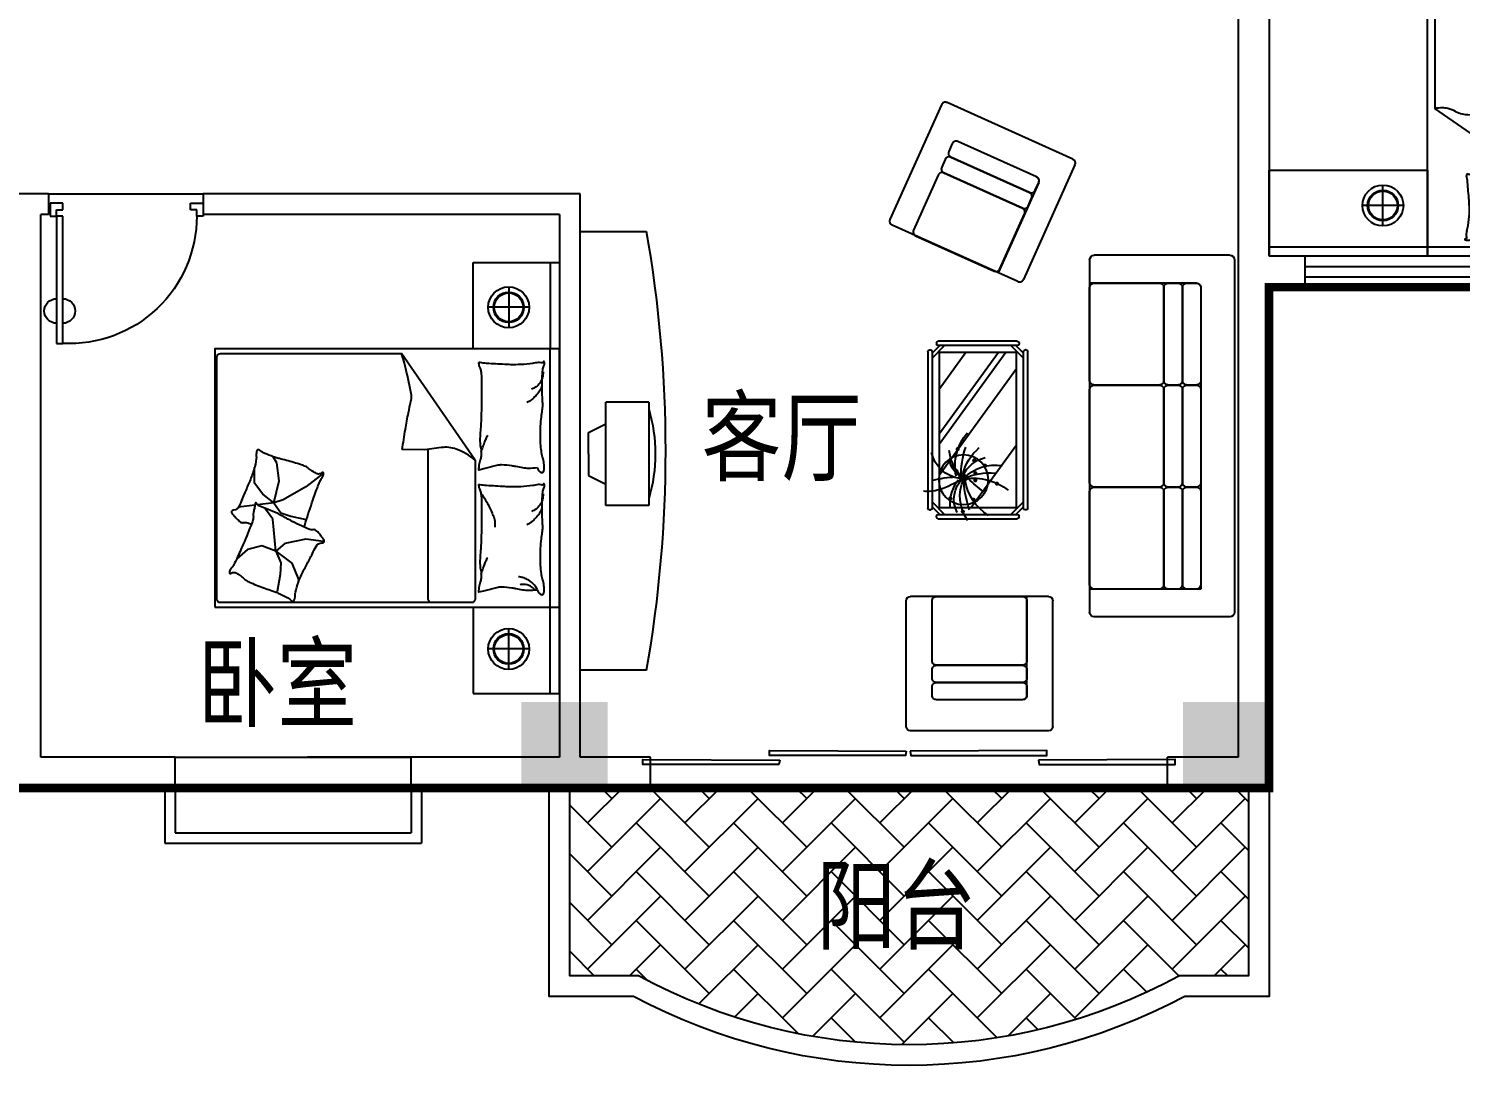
# Model space of a CAD drawing. Header units: millimetres. Extents: x 1454 to 36762, y 522 to 39654.
# Drawn here: x 12938 to 21249, y 12060 to 18080 of the extents above; entities that cross this region are included whole.
import ezdxf
from ezdxf.enums import TextEntityAlignment as Align

# ---------------------------------------------------------------- set-up
doc = ezdxf.new("R2010")
doc.units = ezdxf.units.MM
for name, color, linetype in [('COLUMN', 7, 'Continuous'), ('PUB_TEXT', 7, 'Continuous'), ('PUB_WALL', 255, 'Continuous'), ('WALL', 4, 'Continuous'), ('WINDOW', 5, 'Continuous'), ('WINDOW_TEXT', 7, 'Continuous')]:
    doc.layers.add(name, color=color, linetype=linetype)
doc.styles.add('-黑体', font='simhei.ttf')
doc.styles.add('ATT', font='TXT')
doc.styles.add('DIM_FONT', font='SIMPLEX.shx', dxfattribs={"width": 0.8})
doc.styles.add('SIMPLEX', font='SIMPLEX.SHX')
doc.styles.get("Standard").update_dxf_attribs({"font": 'arial.ttf'})

# ---------------------------------------------------------------- blocks, each defined once
blk = doc.blocks.new('_WBLK')
for p, q in [((-0.5, 0.5), (0.5, 0.5)), ((0.5, 0.1667), (-0.5, 0.1667)), ((0.5, -0.1667), (-0.5, -0.1667)), ((-0.5, -0.5), (0.5, -0.5))]:
    blk.add_line(p, q)
at = {"layer": 'WINDOW_TEXT', "style": 'SIMPLEX', "flags": 9}
blk.add_attdef('A', text='', height=1, dxfattribs=at).set_placement((0, 1.5), align=Align.MIDDLE)
blk = doc.blocks.new('M_C55HKH')
for p, q in [((0, -52.4), (900, -52.4)), ((25.8, -508.5), (25.8, -1967.8)), ((502.6, -488.5), (45.8, -488.5)), ((502.6, -488.5), (871.6, -858.3)), ((45.8, -761.1), (564.4, -761.1)), ((871.6, -1967.8), (871.6, -858.3)), ((299.4, -1273), (294.5, -1270)), ((306.6, -1352.3), (299.4, -1273)), ((393.4, -1337.5), (392.3, -1318.1)), ((304.8, -1407.4), (306.6, -1352.3)), ((357, -1410.4), (393.4, -1337.5)), ((146.2, -1456.3), (99.8, -1409.5)), ((278.4, -1459.1), (304.8, -1407.4)), ((278.4, -1459.1), (357, -1410.4)), ((210.6, -1478.3), (146.2, -1456.3)), ((278.4, -1459.1), (210.6, -1478.3)), ((278.4, -1459.1), (251, -1605.9)), ((316.5, -1498.2), (278.4, -1459.1)), ((412.1, -1526.9), (316.5, -1498.2)), ((495.3, -1522.7), (412.1, -1526.9)), ((251, -1605.9), (218.9, -1643.3)), ((163.5, -1664.3), (88.8, -1648.6)), ((249.3, -1682.4), (175.1, -1666.8)), ((218.9, -1643.3), (211.2, -1652.3)), ((249.3, -1682.4), (286.2, -1639.5)), ((286.2, -1639.5), (333.2, -1627.5)), ((333.2, -1627.5), (405.4, -1617.7)), ((195.7, -1717.6), (153.5, -1766.5)), ((249.3, -1682.4), (195.7, -1717.6)), ((249.3, -1682.4), (266, -1787)), ((292.2, -1700.3), (249.3, -1682.4)), ((391.2, -1768.8), (292.2, -1700.3)), ((153.5, -1766.5), (147.3, -1840.5)), ((468.8, -1838.9), (391.2, -1768.8)), ((266, -1787), (242.8, -1892.3)), ((45.8, -1987.8), (851.6, -1987.8))]:
    blk.add_line(p, q)
blk.add_lwpolyline([(0, -2000), (0, 0), (900, 0), (900, -2000)], close=True)
for points in [[(135.1, -133.6, -0.263368), (107.1, -114.8, -0.494818), (116.3, -96.1, -0.049225), (134, -94.3, -0.036831), (157.6, -96.1, -0.031893), (195.6, -104.2, 0.035782), (229.5, -111.2, 0.032941), (319.2, -117.1, 0.026564), (430.4, -111.2, 0.017905), (467.9, -105.8, -0.033397), (488.1, -103.6, -0.03204), (525.2, -104.3, 0.018442), (589.5, -107.3, 0.010837), (654.3, -106.6, 0.014624), (702.2, -103.6, 0.111249), (724.7, -96.3, -0.153708), (741.6, -92.3, -0.076444), (749.1, -94, -0.215512), (751, -96.1, -0.585858), (748.4, -99.1, 0.363489), (743.5, -101.7, 0.191716), (743.4, -113.2, -0.129675), (745.4, -129.9, -0.01735), (742.4, -146.7, 0.019326), (739.8, -161.8, 0.018818), (733.1, -230.1, 0.021828), (732.2, -289.4, 0.006204), (733.6, -323.2, 0.001963), (739.8, -430.1, 0.028341), (744, -466.2, -0.117014), (743.5, -475.1, -0.36606), (742.1, -476.1, -0.03973), (728.5, -473.3, -0.048309), (714.7, -467.8, 0.062981), (704.1, -463.9, 0.04058), (680.7, -460.5, 0.014345), (613.9, -458.3, 0.005484), (488.5, -459, 0.007153), (392.3, -462, 0.008762), (349.8, -464.7, -0.008153), (304.1, -467.6, -0.06251), (247, -463.2, 0.078669), (201.4, -461.2, 0.047825), (179, -465.9, -0.034494), (148.2, -473.3, -0.023571), (122.9, -476.3, -0.510228), (121.9, -475.1), (129.4, -445.1), (150.1, -362.6, 0.073041), (152.1, -343, 0.023305), (146.3, -281.9, 0.018299), (142.3, -259, -0.01097), (134.9, -221, -0.042281), (132, -186.7, -0.027201), (134.9, -133.3)], [(608.9, -107.4, 0.027842), (585.2, -118, 0.048685), (572.6, -126.1, 0.023666), (544.7, -150.5, 0.031223), (525.7, -171.1, 0.046801), (520.6, -178.8, 0.023191), (512.5, -195.5)], [(690.9, -101.7, 0.088153), (656.4, -105.2, 0.088153), (625.2, -120.5, 0.077547), (603.6, -142.1, 0.077547), (589.5, -169.3)], [(133.4, -149.6, -0.05369), (147.6, -162.6, -0.070312), (155.7, -174.9, -0.015448), (159.5, -183.4, -0.013244), (163.2, -193.7, -0.082127), (166.2, -211.7, -0.064164), (163.2, -234.9)], [(134.9, -133.6, -0.077379), (169.7, -158.9, -0.077379), (195.2, -193.7, -0.047525), (205.1, -218.3, -0.047525), (210.2, -244.3)], [(694.7, -462, 0.016108), (655.8, -435.8, 0.024599), (629, -420.7, 0.009477), (579.9, -397.4, 0.015937), (550.1, -385.1, 0.072521), (533.7, -381.5, 0.033339), (497.5, -381.3)], [(225.5, -460.5, 0.009729), (252.8, -451.5, 0.009729), (279.7, -441.4, 0.007971), (301.4, -432.3, 0.007971), (322.9, -422.6)], [(502.6, -488.5, -0.085272), (565.9, -598.6, -0.124044), (575.2, -686.2), (561.5, -781.6), (563.3, -854.1)], [(563.3, -854.1, -0.027362), (601.8, -837.7, -0.040834), (628.9, -830.3, -0.038441), (716.6, -820.8, -0.076528), (760.7, -826.1, -0.103649), (788.2, -840.5, 0.093398), (818.4, -857, 0.072727), (840.5, -860.8, 0.052315), (871.6, -858.3)], [(400.3, -1581.4, 0.025626), (401.8, -1590.8, 0.0108), (426.4, -1696.7, 0.00456), (445.4, -1768.5, 0.01125), (454.1, -1797.4, 0.069394), (461.7, -1813.2, -0.079756), (468.1, -1827, -0.106399), (468.8, -1838.9, -0.328642), (465.8, -1841.8, -0.299547), (460.8, -1839.5, 0.189917), (454.1, -1834.5, 0.033518), (446, -1832.9, 0.075627), (442.4, -1833, 0.053489), (435.9, -1834.8, 0.017838), (417.6, -1843, 0.038394), (397.1, -1855.1, -0.059529), (383.5, -1862.4, -0.035943), (361.9, -1869, -0.011245), (291.4, -1883.8, -0.006203), (259.2, -1889.3, 0.010783), (240.6, -1892.7, 0.019485), (229.8, -1895.4, 0.005062), (188.4, -1907.7, 0.101392), (167.2, -1919.3, -0.223768), (156.1, -1922.3, -0.25558), (152.7, -1919.5, -0.081563), (149.7, -1906.7, -0.071805), (150.7, -1893, 0.069985), (151.8, -1879, 0.03546), (145.4, -1830.7, 0.029432), (130.3, -1774, 0.001554), (121.1, -1746.5, -0.00152), (111.6, -1718.4, -0.004735), (102.3, -1689.3, 0.00382), (90.8, -1653.2, 0.296001), (66.5, -1633.6, -0.649774), (60.7, -1615.9, -0.02319), (64.7, -1612.6, 0.0288), (67.9, -1609.9, 0.005727), (73, -1605.1, -0.004358), (79.6, -1598.7, -0.027528), (94.1, -1586.2, -0.046214), (103.8, -1580.2, -0.194121), (117.3, -1579, 0.133719), (136.6, -1579.7, 0.005779), (154.6, -1575.2, 0.008882)]]:
    blk.add_lwpolyline(points, format="xyb")
blk.add_lwpolyline([(345.4, -1251, 0.101392), (365.7, -1237.8, -0.223768), (376.5, -1234, -0.25558), (380.2, -1236.5, -0.081563), (384.2, -1249.1, -0.071805), (384.2, -1262.7, 0.069985), (384.1, -1276.8, 0.03546), (394.2, -1324.5, 0.029432), (413.7, -1379.8, 0.001554), (425, -1406.6, -0.00152), (436.5, -1433.9, -0.004735), (448, -1462.2, 0.00382), (462.3, -1497.3, 0.296001), (488, -1515, -0.649774), (495.1, -1532.2, -0.02319), (491.4, -1535.7, 0.0288), (488.4, -1538.7, 0.005727), (483.8, -1543.9, -0.004358), (477.7, -1550.8, -0.027528), (464.1, -1564.3, -0.046214), (454.9, -1571.1, -0.194121), (441.5, -1573.2, 0.133719), (422.3, -1574.1, 0.011505), (387.3, -1586.1, 0.008882), (342.6, -1603.5, 0.012426), (285.7, -1628.6, -0.033612), (264.2, -1636.9), (217.8, -1651.5), (182, -1662.8, 0.224341), (170.4, -1673.5, -0.722772), (163.3, -1673.1, -0.103513), (163.2, -1670, 0.053465), (163.5, -1664.3, 0.030109), (161.3, -1645.6, -0.031436), (159.2, -1627.7, -0.05324), (159.9, -1615.6, 0.05518), (160.5, -1603.9, 0.056271), (157, -1583.3, 0.0108), (124.3, -1479.6, 0.00456), (99.8, -1409.5, 0.01125), (89, -1381.3, 0.069394), (80.2, -1366.2, -0.079756), (72.8, -1352.9, -0.106399), (71.2, -1341.1, -0.328642), (73.9, -1337.9, -0.299547), (79.1, -1339.9, 0.189917), (86.1, -1344.3, 0.033518), (94.3, -1345.3, 0.075627), (98, -1345, 0.053489), (104.3, -1342.6, 0.017838), (121.9, -1333, 0.038394), (141.4, -1319.4, -0.059529), (154.4, -1311.1, -0.035943), (175.4, -1302.8, -0.011245), (244.6, -1282.8, -0.006203), (276.3, -1274.7, 0.010783), (294.5, -1270, 0.019485), (305.2, -1266.5, 0.005062)], format="xyb", close=True)
for centre, start, end in [((45.8, -508.5), 90, 180), ((45.8, -741.1), 180, 270), ((45.8, -1967.8), 180, 270), ((851.6, -1967.8), 270, 0)]:
    blk.add_arc(centre, 20, start, end)
at = {"style": 'DIM_FONT', "width": 0.8, "flags": 9}
for tag in ['YSIZE', 'XSIZE']:
    blk.add_attdef(tag, (0, 0), '', height=0.5, dxfattribs=at)
blk = doc.blocks.new('_A1TWF')
for points in [[(-0.0018, 0.0413), (-0.0032, 0.0331), (-0.2666, 0.0331), (-0.2665, 0.0425)], [(0.0055, 0.0413), (0.0069, 0.0331), (0.2702, 0.0331), (0.2702, 0.0425)], [(-0.2503, 0.0241), (-0.2517, 0.0158), (-0.5151, 0.0158), (-0.515, 0.0252)], [(0.2503, 0.0241), (0.2517, 0.0158), (0.5151, 0.0158), (0.515, 0.0252)]]:
    blk.add_lwpolyline(points, close=True)
blk = doc.blocks.new('M_C54TQD')
for p, q in [((0, -52.4), (1500, -52.4)), ((853.5, -488.5), (45.8, -488.5)), ((853.5, -488.5), (1471.6, -915.9)), ((25.8, -508.5), (25.8, -1967.8)), ((45.8, -761.1), (915.3, -761.1)), ((1471.6, -1967.8), (1471.6, -915.9)), ((381, -1368.3), (394.8, -1471.4)), ((777.6, -1368.4), (698.4, -1472.4)), ((394.8, -1471.4), (369, -1593.5)), ((528.4, -1559.3), (508.6, -1470.4)), ((698.4, -1472.4), (623.3, -1602.7)), ((160.8, -1514.4), (136.8, -1517.8)), ((255.4, -1552.2), (160.8, -1514.4)), ((324.3, -1645), (255.4, -1552.2)), ((548.2, -1616.6), (528.4, -1559.3)), ((90.3, -1638.1), (87, -1644.6)), ((188.4, -1621), (90.3, -1638.1)), ((257.2, -1617.5), (188.4, -1621)), ((324.3, -1645), (257.2, -1617.5)), ((369, -1593.5), (324.3, -1645)), ((324.3, -1645), (510, -1663.9)), ((324.3, -1645), (355.2, -1727.5)), ((605.5, -1658), (548.2, -1616.6)), ((605.5, -1658), (593.7, -1752.2)), ((623.3, -1602.7), (605.5, -1658)), ((605.5, -1658), (734, -1626.4)), ((605.5, -1658), (654.9, -1721.3)), ((734, -1626.4), (836.8, -1640.3)), ((836.8, -1640.3), (872.8, -1660.3)), ((355.2, -1727.5), (334.6, -1810)), ((510, -1663.9), (559.9, -1700)), ((559.9, -1700), (572, -1708.6)), ((654.9, -1721.3), (720.1, -1768.7)), ((334.6, -1810), (281, -1872.6)), ((591.9, -1766.9), (580, -1861.5)), ((720.1, -1768.7), (813, -1768.7)), ((45.8, -1987.8), (1451.6, -1987.8))]:
    blk.add_line(p, q)
blk.add_lwpolyline([(0, -2000), (0, 0), (1500, 0), (1500, -2000)], close=True)
for points in [[(101, -126.8, -0.263368), (73, -108, -0.494818), (82.2, -89.3, -0.049225), (99.9, -87.5, -0.036831), (123.5, -89.3, -0.031893), (161.5, -97.4, 0.035782), (195.4, -104.4, 0.032941), (285.1, -110.3, 0.026564), (396.3, -104.4, 0.017905), (433.8, -99, -0.033397), (454, -96.8, -0.03204), (491.1, -97.5, 0.018442), (555.4, -100.5, 0.010837), (620.2, -99.8, 0.014624), (668.1, -96.8, 0.111249), (690.6, -89.5, -0.153708), (707.5, -85.5, -0.076444), (715, -87.2, -0.215512), (716.9, -89.3, -0.585858), (714.3, -92.3, 0.363489), (709.4, -94.9, 0.191716), (709.4, -106.4, -0.129675), (711.3, -123, -0.01735), (708.3, -139.8, 0.019326), (705.7, -154.9, 0.018818), (699, -223.3, 0.021828), (698.1, -282.6, 0.006204), (699.5, -316.4, 0.001963), (705.7, -423.3, 0.028341), (709.9, -459.4, -0.117014), (709.4, -468.3, -0.36606), (708, -469.3, -0.03973), (694.4, -466.5, -0.048309), (680.6, -461, 0.062981), (670, -457.1, 0.04058), (646.6, -453.7, 0.014345), (579.8, -451.4, 0.005484), (454.4, -452.2, 0.007153), (358.2, -455.2, 0.008762), (315.7, -457.9, -0.008153), (270, -460.8, -0.06251), (212.9, -456.4, 0.078669), (167.3, -454.4, 0.047825), (144.9, -459.1, -0.034494), (114.1, -466.5, -0.023571), (88.8, -469.5, -0.510228), (87.8, -468.3), (95.3, -438.3), (116, -355.7, 0.073041), (118, -336.2, 0.023305), (112.2, -275, 0.018299), (108.2, -252.2, -0.01097), (100.8, -214.2, -0.042281), (97.9, -179.9, -0.027201), (100.8, -126.5)], [(99.3, -142.8, -0.05369), (113.5, -155.8, -0.070312), (121.6, -168.1, -0.015448), (125.4, -176.6, -0.013244), (129.1, -186.8, -0.082127), (132.1, -204.9, -0.064164), (129.1, -228.1)], [(100.8, -126.8, -0.077379), (135.6, -152.1, -0.077379), (161.1, -186.8, -0.047525), (171, -211.5, -0.047525), (176.1, -237.5)], [(574.8, -100.6, 0.027842), (551.1, -111.2, 0.048685), (538.5, -119.3, 0.023666), (510.6, -143.6, 0.031223), (491.6, -164.3, 0.046801), (486.5, -172, 0.023191), (478.4, -188.7)], [(656.8, -94.9, 0.088153), (622.3, -98.4, 0.088153), (591.1, -113.7, 0.077547), (569.5, -135.3, 0.077547), (555.4, -162.4)], [(810.2, -126.8, -0.263368), (782.3, -108, -0.494818), (791.4, -89.3, -0.049225), (809.1, -87.5, -0.036831), (832.8, -89.3, -0.031893), (870.7, -97.4, 0.035782), (904.6, -104.4, 0.032941), (994.3, -110.3, 0.026564), (1105.5, -104.4, 0.017905), (1143, -99, -0.033397), (1163.3, -96.8, -0.03204), (1200.3, -97.5, 0.018442), (1264.7, -100.5, 0.010837), (1329.4, -99.8, 0.014624), (1377.3, -96.8, 0.111249), (1399.9, -89.5, -0.153708), (1416.8, -85.5, -0.076444), (1424.2, -87.2, -0.215512), (1426.2, -89.3, -0.585858), (1423.5, -92.3, 0.363489), (1418.6, -94.9, 0.191716), (1418.6, -106.4, -0.129675), (1420.5, -123, -0.01735), (1417.5, -139.8, 0.019326), (1414.9, -154.9, 0.018818), (1408.3, -223.3, 0.021828), (1407.4, -282.6, 0.006204), (1408.8, -316.4, 0.001963), (1414.9, -423.3, 0.028341), (1419.2, -459.4, -0.117014), (1418.6, -468.3, -0.36606), (1417.2, -469.3, -0.03973), (1403.6, -466.5, -0.048309), (1389.9, -461, 0.062981), (1379.2, -457.1, 0.04058), (1355.8, -453.7, 0.014345), (1289.1, -451.4, 0.005484), (1163.6, -452.2, 0.007153), (1067.5, -455.2, 0.008762), (1024.9, -457.9, -0.008153), (979.2, -460.8, -0.06251), (922.1, -456.4, 0.078669), (876.5, -454.4, 0.047825), (854.1, -459.1, -0.034494), (823.4, -466.5, -0.023571), (798, -469.5, -0.510228), (797.1, -468.3), (804.6, -438.3), (825.2, -355.7, 0.073041), (827.2, -336.2, 0.023305), (821.5, -275, 0.018299), (817.4, -252.2, -0.01097), (810.1, -214.2, -0.042281), (807.2, -179.9, -0.027201), (810.1, -126.5)], [(1284.1, -100.6, 0.027842), (1260.3, -111.2, 0.048685), (1247.8, -119.3, 0.023666), (1219.8, -143.6, 0.031223), (1200.8, -164.3, 0.046801), (1195.7, -172, 0.023191), (1187.7, -188.7)], [(1366.1, -94.9, 0.088153), (1331.5, -98.4, 0.088153), (1300.3, -113.7, 0.077547), (1278.7, -135.3, 0.077547), (1264.7, -162.4)], [(660.6, -455.2, 0.016108), (621.7, -429, 0.024599), (594.9, -413.9, 0.009477), (545.8, -390.6, 0.015937), (516, -378.3, 0.072521), (499.6, -374.7, 0.033339), (463.4, -374.5)], [(191.4, -453.7, 0.009729), (218.7, -444.6, 0.009729), (245.6, -434.6, 0.007971), (267.3, -425.5, 0.007971), (288.8, -415.8)], [(853.5, -488.5, -0.085272), (916.8, -598.6, -0.124044), (926, -686.2), (912.4, -781.6), (914.1, -911.7)], [(900.6, -453.7, 0.009729), (927.9, -444.6, 0.009729), (954.8, -434.6, 0.007971), (976.6, -425.5, 0.007971), (998, -415.8)], [(914.1, -911.7, 0.007867), (1031.7, -893.9, 0.009508), (1128.5, -875.9, 0.006616), (1193.5, -861.5, -0.023828), (1211.7, -858.2, -0.080713), (1230.3, -858.7, -0.009591), (1382.9, -890.6, -0.013133), (1416.4, -899.2, -0.007859), (1471.6, -915.9)], [(464, -1480.4, 0.025626), (475.6, -1477.6, 0.0108), (604.9, -1436, 0.00456), (692.4, -1404.8, 0.01125), (727.5, -1391, 0.069394), (746.3, -1379.9, -0.079756), (762.9, -1370.5, -0.106399), (777.6, -1368.4, -0.328642), (781.6, -1371.8, -0.299547), (779.2, -1378.3, 0.189917), (773.7, -1387.1, 0.033518), (772.5, -1397.4, 0.075627), (773, -1402, 0.053489), (776, -1409.8, 0.017838), (788.1, -1431.8, 0.038394), (805.3, -1456.1, -0.059529), (815.7, -1472.2, -0.035943), (826.3, -1498.4, -0.011245), (851.9, -1584.7, -0.006203), (862.2, -1624.3, 0.010783), (868.3, -1647, 0.019485), (872.8, -1660.3, 0.005062), (892.4, -1710.5, 0.101392), (909.1, -1735.8, -0.223768), (914, -1749.2, -0.25558), (910.9, -1753.8, -0.081563), (895.2, -1758.9, -0.071805), (878.1, -1759, 0.069985), (860.5, -1759.1, 0.03546), (801, -1772.1, 0.029432), (732, -1796.8, 0.001554), (698.6, -1811.2, -0.00152), (664.5, -1825.8, -0.004735), (629.3, -1840.5, 0.00382), (585.5, -1858.6, 0.296001), (563.6, -1890.9, -0.649774), (542.2, -1899.9, -0.02319), (537.7, -1895.3, 0.0288), (534, -1891.6, 0.005727), (527.4, -1885.8, -0.004358), (518.8, -1878.2, -0.027528), (501.8, -1861.4, -0.046214), (493.2, -1849.9, -0.194121), (490.4, -1833.2, 0.133719), (489.3, -1809.2, 0.005779), (481.8, -1787.2, 0.008882)]]:
    blk.add_lwpolyline(points, format="xyb")
blk.add_lwpolyline([(58.1, -1583.2, 0.101392), (39.5, -1559.2, -0.223768), (33.6, -1546.2, -0.25558), (36.4, -1541.4, -0.081563), (51.6, -1535.1, -0.071805), (68.7, -1533.7, 0.069985), (86.2, -1532.2, 0.03546), (144.5, -1514.8, 0.029432), (211.5, -1484.8, 0.001554), (243.6, -1467.9, -0.00152), (276.5, -1450.7, -0.004735), (310.5, -1433.4, 0.00382), (352.7, -1412, 0.296001), (372.1, -1378.1, -0.649774), (392.8, -1367.5, -0.02319), (397.6, -1371.7, 0.0288), (401.6, -1375.1, 0.005727), (408.6, -1380.4, -0.004358), (417.8, -1387.3, -0.027528), (436, -1402.8, -0.046214), (445.5, -1413.5, -0.194121), (449.5, -1430, 0.133719), (452.5, -1453.8, 0.011505), (471.2, -1496.2, 0.008882), (497.5, -1550, 0.012426), (534.6, -1618.4, -0.033612), (547.3, -1644.2), (570.3, -1700.5), (588.1, -1744, 0.224341), (602.6, -1757.3, -0.722772), (602.8, -1766.1, -0.103513), (599, -1766.6, 0.053465), (591.8, -1766.9, 0.030109), (568.7, -1771.5, -0.031436), (546.6, -1775.9, -0.05324), (531.5, -1776.4, 0.05518), (516.9, -1776.8, 0.056271), (491.6, -1783.4, 0.0108), (365.9, -1834.8, 0.00456), (281, -1872.6, 0.01125), (247.1, -1889, 0.069394), (229.2, -1901.6, -0.079756), (213.3, -1912.2, -0.106399), (198.9, -1915.4, -0.328642), (194.6, -1912.4, -0.299547), (196.5, -1905.7, 0.189917), (201.3, -1896.5, 0.033518), (201.7, -1886.2, 0.075627), (200.8, -1881.6, 0.053489), (197.3, -1874, 0.017838), (183.5, -1853, 0.038394), (164.5, -1830.2, -0.059529), (152.9, -1814.9, -0.035943), (140.3, -1789.6, -0.011245), (108.1, -1705.4, -0.006203), (94.9, -1666.8, 0.010783), (87, -1644.6, 0.019485), (81.6, -1631.7, 0.005062)], format="xyb", close=True)
for centre, start, end in [((45.8, -508.5), 90, 180), ((45.8, -741.1), 180, 270), ((45.8, -1967.8), 180, 270), ((1451.6, -1967.8), 270, 0)]:
    blk.add_arc(centre, 20, start, end)
at = {"style": 'DIM_FONT', "width": 0.8, "flags": 9}
for tag in ['YSIZE', 'XSIZE']:
    blk.add_attdef(tag, (0, 0), '', height=0.5, dxfattribs=at)
blk = doc.blocks.new('_FZH')
blk.add_solid([(-0.5, -0.5), (0.5, -0.5), (-0.5, 0.5), (0.5, 0.5)])
blk = doc.blocks.new('M_A22TIB')
for p, q in [((-0.4493, 0.0763), (-0.4493, 0.8984)), ((-0.4493, 0.8984), (-0.4082, 0.8984)), ((-0.4082, 0.8984), (-0.4082, 0.0763)), ((-0.4904, 0.0763), (-0.4493, 0.0763)), ((-0.4904, -0.0059), (-0.4904, 0.0763)), ((-0.4493, 0.0763), (-0.4493, 0.0352)), ((-0.4082, 0.0763), (-0.4493, 0.0763)), ((-0.4493, 0.0352), (-0.4082, 0.0352)), ((-0.4082, 0.0352), (-0.4082, -0.0059)), ((0.455, 0.0352), (0.4139, 0.0352)), ((0.4139, 0.0352), (0.4139, -0.0059)), ((0.4961, 0.0763), (0.455, 0.0763)), ((0.455, 0.0763), (0.455, 0.0352)), ((0.4961, -0.0059), (0.4961, 0.0763)), ((-0.4082, -0.0059), (-0.4904, -0.0059)), ((-0.4904, -0.0059), (-0.4904, -0.0059)), ((0.4139, -0.0059), (0.4961, -0.0059)), ((0.4961, -0.0059), (0.4961, -0.0059))]:
    blk.add_line(p, q)
for centre, radius, start, end in [((-0.3671, 0.0773), 0.8221, 359.92833, 92.86603), ((-0.4493, 0.6888), 0.0791, 90, 270), ((-0.4082, 0.6888), 0.0791, 270, 90)]:
    blk.add_arc(centre, radius, start, end)
blk = doc.blocks.new('11PTVN02')
at = {"color": 0, "linetype": 'ByBlock'}
for p, q in [((14, 24), (4, 24)), ((4, 24), (4, 0)), ((14, 0), (14, 24)), ((0, 17), (4, 19)), ((0, 12), (0, 17)), ((0, 12), (0, 7)), ((0, 7), (4, 5)), ((14, 0), (4, 0))]:
    blk.add_line(p, q, dxfattribs=at)
blk.add_arc((-21.5, 12), 37, 343.6295, 16.3705, dxfattribs=at)
at = {"color": 0, "linetype": 'ByBlock', "style": 'ATT'}
for tag, p, flags in [('ITEM', (1, -12), 3), ('ROOM_NUMBER', (1, -20), 1), ('WIDTH', (1, -29), 3), ('DEPTH', (1, -38), 3)]:
    blk.add_attdef(tag, p, '', height=6, dxfattribs=dict(at, flags=flags))
blk = doc.blocks.new('-TV')
at = {"xscale": 25, "yscale": 25, "zscale": 25}
blk.add_blockref('11PTVN02', (-0.7, -0.7), dxfattribs=at)
blk = doc.blocks.new('M_C34MSO')
for p, q in [((-1057.9, -186.1), (-1057.9, 600.1)), ((-1031, 627), (1015.1, 627)), ((-896.4, 7.8), (-896.4, 627)), ((880.5, -19.2), (880.5, 627)), ((1042.1, -186.1), (1042.1, 600.1)), ((-869.5, -19.2), (880.5, -19.2)), ((-1031, -213), (1015.1, -213))]:
    blk.add_line(p, q)
for points in [[(-869.5, 196.2), (-331, 196.2, 0.414214), (-304.1, 223.1), (-304.1, 600.1, 0.414214), (-331, 627), (-869.5, 627, 0.414214), (-896.4, 600.1), (-896.4, 223.1, 0.414214)], [(-277.2, 196.2), (261.3, 196.2, 0.414214), (288.2, 223.1), (288.2, 600.1, 0.414214), (261.3, 627), (-277.2, 627, 0.414214), (-304.1, 600.1), (-304.1, 223.1, 0.414214)], [(315.1, 196.2), (853.6, 196.2, 0.414214), (880.5, 223.1), (880.5, 600.1, 0.414214), (853.6, 627), (315.1, 627, 0.414214), (288.2, 600.1), (288.2, 223.1, 0.414214)], [(-869.5, 88.5), (-331, 88.5, 0.414214), (-304.1, 115.4), (-304.1, 169.3, 0.414214), (-331, 196.2), (-869.5, 196.2, 0.414214), (-896.4, 169.3), (-896.4, 115.4, 0.414214)], [(-277.2, 88.5), (261.3, 88.5, 0.414214), (288.2, 115.4), (288.2, 169.3, 0.414214), (261.3, 196.2), (-277.2, 196.2, 0.414214), (-304.1, 169.3), (-304.1, 115.4, 0.414214)], [(315.1, 88.5), (853.6, 88.5, 0.414214), (880.5, 115.4), (880.5, 169.3, 0.414214), (853.6, 196.2), (315.1, 196.2, 0.414214), (288.2, 169.3), (288.2, 115.4, 0.414214)], [(-869.5, -19.2), (-331, -19.2, 0.414214), (-304.1, 7.8), (-304.1, 61.6, 0.414214), (-331, 88.5), (-869.5, 88.5, 0.414214), (-896.4, 61.6), (-896.4, 7.8, 0.414214)], [(-277.2, -19.2), (261.3, -19.2, 0.414214), (288.2, 7.8), (288.2, 61.6, 0.414214), (261.3, 88.5), (-277.2, 88.5, 0.414214), (-304.1, 61.6), (-304.1, 7.8, 0.414214)], [(315.1, -19.2), (853.6, -19.2, 0.414214), (880.5, 7.8), (880.5, 61.6, 0.414214), (853.6, 88.5), (315.1, 88.5, 0.414214), (288.2, 61.6), (288.2, 7.8, 0.414214)]]:
    blk.add_lwpolyline(points, format="xyb", close=True)
for centre, start, end in [((-1031, 600.1), 90, 180), ((1015.1, 600.1), 0, 90), ((-869.5, 7.8), 180, 270), ((853.6, 7.8), 270, 0), ((-1031, -186.1), 180, 270), ((1015.1, -186.1), 270, 0)]:
    blk.add_arc(centre, 26.9, start, end)
at = {"width": 0.8, "flags": 9}
for tag in ['XSIZE', 'YSIZE']:
    blk.add_attdef(tag, (0, 0), '', height=0.5, dxfattribs=at)
blk = doc.blocks.new('M_C33SQR')
for p, q in [((-432.9, 755), (-432.9, 25)), ((392.1, 780), (-407.9, 780)), ((417.1, 755), (417.1, 25)), ((242.1, 600), (-257.9, 600)), ((267.1, 575), (267.1, 0)), ((392.1, 0), (-407.9, 0))]:
    blk.add_line(p, q)
for points in [[(242.1, 600), (-257.9, 600, 0.414214), (-282.9, 575), (-282.9, 525, 0.414214), (-257.9, 500), (242.1, 500, 0.414214), (267.1, 525), (267.1, 575, 0.414214)], [(242.1, 500), (-257.9, 500, 0.414214), (-282.9, 475), (-282.9, 425, 0.414214), (-257.9, 400), (242.1, 400, 0.414214), (267.1, 425), (267.1, 475, 0.414214)], [(242.1, 400), (-257.9, 400, 0.414214), (-282.9, 375), (-282.9, 25, 0.414214), (-257.9, 0), (242.1, 0, 0.414214), (267.1, 25), (267.1, 375, 0.414214)]]:
    blk.add_lwpolyline(points, format="xyb", close=True)
for centre, start, end in [((-407.9, 755), 90, 180), ((392.1, 755), 0, 90), ((242.1, 575), 0, 90), ((-407.9, 25), 180, 270), ((392.1, 25), 270, 0)]:
    blk.add_arc(centre, 25, start, end)
at = {"width": 0.8, "flags": 9}
for tag in ['XSIZE', 'YSIZE']:
    blk.add_attdef(tag, (0, 0), '', height=0.5, dxfattribs=at)
blk = doc.blocks.new('M_C57NTX')
for p, q in [((-427.3, 268.4), (-471.3, 224.4)), ((-399, 268.4), (-471.3, 196.1)), ((-445.8, 283.4), (-445.8, 278.4)), ((-435.8, 293.4), (473.1, 293.4)), ((-435.8, 268.4), (473.1, 268.4)), ((436.4, 268.4), (508.7, 196.1)), ((464.7, 268.4), (508.7, 224.4)), ((483.1, 283.4), (483.1, 278.4)), ((-496.3, -226.1), (-496.3, 232.8)), ((-486.3, 242.8), (-481.3, 242.8)), ((-471.3, -226.1), (-471.3, 232.8)), ((-431.3, 72.4), (-216.6, 228.4)), ((-431.3, -116.3), (43.1, 228.4)), ((-431.3, -159.2), (102.3, 228.4)), ((-336.1, -221.6), (283.4, 228.4)), ((508.7, 232.8), (508.7, -226.1)), ((523.7, 242.8), (518.7, 242.8)), ((533.7, 232.8), (533.7, -226.1)), ((106, -221.6), (468.7, 41.8)), ((-486.3, -236.1), (-481.3, -236.1)), ((-399, -261.6), (-471.3, -189.3)), ((-427.3, -261.6), (-471.3, -217.6)), ((436.4, -261.6), (508.7, -189.3)), ((464.7, -261.6), (508.7, -217.6)), ((523.7, -236.1), (518.7, -236.1)), ((-445.8, -276.6), (-445.8, -271.6)), ((473.1, -261.6), (-435.8, -261.6)), ((473.1, -286.6), (-435.8, -286.6)), ((483.1, -276.6), (483.1, -271.6))]:
    blk.add_line(p, q)
blk.add_lwpolyline([(-431.3, -221.6), (-431.3, 228.4), (468.7, 228.4), (468.7, -221.6)], close=True)
at = {"const_width": 12}
for points in [[(409.3, 162.8, 1), (421.3, 162.8, 1)], [(123.4, 119.9, 1), (135.4, 119.9, 1)], [(225.1, 149.5, 1), (237.1, 149.5, 1)], [(252.6, 126.5, 1), (264.6, 126.5, 1)], [(277.3, 83.6, 1), (289.3, 83.6, 1)], [(288.3, 106.6, 1), (300.3, 106.6, 1)], [(293.8, 93.5, 1), (305.8, 93.5, 1)], [(296.6, 73.7, 1), (308.6, 73.7, 1)], [(307.5, 86.9, 1), (319.5, 86.9, 1)], [(486.2, 90.2, 1), (498.2, 90.2, 1)], [(189.4, 24.2, 1), (201.4, 24.2, 1)], [(263.6, 17.6, 1), (275.6, 17.6, 1)], [(304.8, 17.6, 1), (316.8, 17.6, 1)], [(417.5, 27.5, 1), (429.5, 27.5, 1)], [(219.6, -38.5, 1), (231.6, -38.5, 1)], [(324.1, -107.7, 1), (336.1, -107.7, 1)]]:
    blk.add_lwpolyline(points, format="xyb", close=True, dxfattribs=at)
blk.add_circle((307.6, 86), 144.3)
for centre, radius, start, end in [((-435.8, 283.4), 10, 90, 180), ((-435.8, 278.4), 10, 180, 270), ((108.6, 83.2), 192.6, 6.99045, 78.02836), ((781.4, 125.5), 489.9, 163.85612, 179.11051), ((156.2, 293.1), 219.3, 342.94564, 6.48138), ((473.1, 283.4), 10, 0, 90), ((473.1, 278.4), 10, 270, 0), ((-486.3, 232.8), 10, 90, 180), ((-481.3, 232.8), 10, 0, 90), ((110, -88), 258.8, 48.7581, 83.8624), ((-394.7, 504.4), 810.4, 328.98728, 340.36101), ((518.7, 232.8), 10, 90, 180), ((523.7, 232.8), 10, 0, 90), ((228, -157.3), 292.8, 78.55155, 130.98153), ((279.7, -402.1), 502.4, 88.32856, 108.729), ((343.6, -193.6), 291.3, 103.04524, 139.77663), ((363.8, -83.6), 190.4, 114.09558, 166.29534), ((175.6, 42.4), 126.2, 28.89012, 78.45792), ((481.8, -98.4), 259.7, 134.48606, 189.37622), ((613.2, -62), 345.5, 155.08876, 185.96372), ((267.2, -554.8), 642.2, 70.5249, 87.82437), ((421.1, -27.3), 168.8, 62.99086, 135.91017), ((404.5, -127.5), 234.4, 53.32313, 115.76326), ((448, -69.4), 232.8, 85.87406, 126.95584), ((624, 27.5), 325.2, 171.24958, 218.23328), ((-1013.4, -1156.3), 1790, 39.04877, 42.6799), ((268.8, -207.6), 287.3, 31.31505, 82.13779), ((-486.3, -226.1), 10, 180, 270), ((-481.3, -226.1), 10, 270, 0), ((518.7, -226.1), 10, 180, 270), ((523.7, -226.1), 10, 270, 0), ((-435.8, -271.6), 10, 90, 180), ((-435.8, -276.6), 10, 180, 270), ((473.1, -271.6), 10, 0, 90), ((473.1, -276.6), 10, 270, 0)]:
    blk.add_arc(centre, radius, start, end)
at = {"style": 'DIM_FONT', "width": 0.8, "flags": 9}
for tag in ['YSIZE', 'XSIZE']:
    blk.add_attdef(tag, (0, 0), '', height=0.5, dxfattribs=at)

msp = doc.modelspace()

# ---------------------------------------------------------------- hatches: boundary and pattern name
at = {"layer": 'PUB_WALL', "linetype": 'ByBlock'}
h = msp.add_hatch(dxfattribs=at)
h.set_pattern_fill('AR-HBONE', color=256, scale=50, style=0)
h.set_pattern_definition([(315, (-131179.16, 56459.55), (2e-14, -282.8427), [600, -200]), (225, (-131037.74, 56318.13), (2e-14, -282.8427), [600, -200])])
h.paths.add_polyline_path([(19548.8, 13670), (20018.8, 13670), (20018.8, 12580), (19618.5, 12580, -0.254824), (16479.1, 12580), (16078.8, 12580), (16078.8, 13670), (16548.8, 13670)])
h.paths.add_polyline_path([(17423.9, 13413.7), (18591.3, 13413.7), (18591.3, 12581.2), (17423.9, 12581.2)], flags=24)

# ---------------------------------------------------------------- linework, layer by layer
for p, q in [((20138.8, 17258.3, -28344.3), (21058.8, 17258.3, -28344.3)), ((20138.8, 16758.3, -28344.3), (20138.8, 17258.3, -28344.3)), ((21058.8, 17258.3, -28344.3), (21058.8, 16758.3, -28344.3)), ((20799.3, 16933.7, -28344.3), (20799.3, 17171.3, -28344.3)), ((20918.1, 17052.5, -28344.3), (20680.5, 17052.5, -28344.3)), ((21058.8, 16810.7, -28344.3), (20138.8, 16810.7, -28344.3)), ((15518.8, 16220.9), (15518.8, 16720.9)), ((15518.8, 16720.9), (16018.8, 16720.9)), ((15966.4, 16720.9), (15966.4, 16220.9)), ((16018.8, 16720.9), (16018.8, 16220.9)), ((21058.8, 16758.3, -28344.3), (20138.8, 16758.3, -28344.3)), ((15724.6, 16580.2), (15724.6, 16342.6)), ((15843.4, 16461.4), (15605.8, 16461.4)), ((16018.8, 16220.9), (15518.8, 16220.9)), ((15518.8, 14718.3), (15518.8, 14218.3)), ((16018.8, 14718.3), (15518.8, 14718.3)), ((15966.4, 14218.3), (15966.4, 14718.3)), ((16018.8, 14218.3), (16018.8, 14718.3)), ((15724.6, 14358.9), (15724.6, 14596.5)), ((15843.4, 14477.7), (15605.8, 14477.7)), ((15518.8, 14218.3), (16018.8, 14218.3)), ((13788.2, 13850, -28344.3), (15157.7, 13850, -28344.3)), ((16548.8, 13670), (19548.8, 13670)), ((13788.2, 13410, -28344.3), (15157.7, 13410, -28344.3)), ((13728.2, 13350, -28344.3), (15217.7, 13350, -28344.3))]:
    msp.add_line(p, q)
at = {"const_width": 50, "elevation": -28344.3}
msp.add_lwpolyline([(9358.8, 13670), (9358.8, 21850), (14368.8, 21850), (14368.8, 26263), (9358.8, 26263), (9358.8, 34443), (20138.8, 34443), (20138.8, 32209.4), (22358.8, 32209.4), (22358.8, 34443), (32838.8, 34443), (32838.8, 26263), (27928.8, 26262.7), (27928.8, 21850.3), (32838.8, 21850.3), (32838.8, 13670), (22358.8, 13670), (22358.8, 16578.3), (20138.8, 16578.3), (20138.8, 13670)], close=True, dxfattribs=at)
for points in [[(20138.8, 13670), (20138.8, 12460), (19648.8, 12460, -0.25), (16448.8, 12460), (15958.8, 12460), (15958.8, 13670)], [(20018.8, 13670), (20018.8, 12580), (19618.5, 12580, -0.254824), (16479.1, 12580), (16078.8, 12580), (16078.8, 13670)]]:
    msp.add_lwpolyline(points, format="xyb")
for centre, radius in [((20799.3, 17052.5, -28344.3), 118.8), ((20799.3, 17052.5, -28344.3), 88.8), ((20799.3, 17052.5, -28344.3), 83.8), ((15724.6, 16461.4), 118.8), ((15724.6, 16461.4), 88.8), ((15724.6, 16461.4), 83.8), ((15724.6, 14477.7), 118.8), ((15724.6, 14477.7), 88.8), ((15724.6, 14477.7), 83.8)]:
    msp.add_circle(centre, radius)
at = {"layer": 'PUB_WALL', "linetype": 'ByBlock'}
for p, q in [((13054.4, 17120), (13950.9, 17120)), ((16138.8, 16902.3), (16525.4, 16902.3)), ((16525.4, 14353.7), (16138.8, 14353.7)), ((13728.2, 13670, -28344.3), (13728.2, 13350, -28344.3)), ((13788.2, 13670, -28344.3), (13788.2, 13410, -28344.3)), ((15157.7, 13670, -28344.3), (15157.7, 13410, -28344.3)), ((15217.7, 13670, -28344.3), (15217.7, 13350, -28344.3))]:
    msp.add_line(p, q, dxfattribs=at)
msp.add_arc((9235.6, 15628), 7400.4, 350.08468, 9.91532, dxfattribs=at)
at = {"layer": 'WALL', "color": 7, "linetype": 'Continuous'}
for p, q in [((19958.8, 19350, -28344.3), (19958.8, 13850, -28344.3)), ((20138.8, 19350, -28344.3), (20138.8, 16758.3, -28344.3)), ((13054.4, 17120, -28344.3), (12819.2, 17120, -28344.3)), ((13054.4, 17120, -28344.3), (13054.4, 17000, -28344.3)), ((16138.8, 17120, -28344.3), (13950.9, 17120, -28344.3)), ((13950.9, 17120, -28344.3), (13950.9, 17000, -28344.3)), ((16138.8, 13850, -28344.3), (16138.8, 17120, -28344.3)), ((13008.8, 13850, -28344.3), (13008.8, 17000, -28344.3)), ((13054.4, 17000, -28344.3), (13008.8, 17000, -28344.3)), ((16018.8, 17000, -28344.3), (13950.9, 17000, -28344.3)), ((16018.8, 17000, -28344.3), (16018.8, 13850, -28344.3)), ((20348.8, 16758.3, -28344.3), (20138.8, 16758.3, -28344.3)), ((20138.8, 16578.3, -28344.3), (20138.8, 13670, -28344.3)), ((20138.8, 16578.3, -28344.3), (20348.8, 16578.3, -28344.3)), ((13788.2, 13850, -28344.3), (13008.8, 13850, -28344.3)), ((13788.2, 13670, -28344.3), (13788.2, 13850, -28344.3)), ((16018.8, 13850, -28344.3), (14557.7, 13850, -28344.3)), ((15157.7, 13670, -28344.3), (15157.7, 13850, -28344.3)), ((16548.8, 13850, -28344.3), (16138.8, 13850, -28344.3)), ((16548.8, 13670, -28344.3), (16548.8, 13850, -28344.3)), ((19548.8, 13670, -28344.3), (19548.8, 13850, -28344.3)), ((19958.8, 13850, -28344.3), (19548.8, 13850, -28344.3)), ((9358.8, 13670, -28344.3), (13788.2, 13670, -28344.3)), ((15157.7, 13670, -28344.3), (16548.8, 13670, -28344.3)), ((19548.8, 13670, -28344.3), (20138.8, 13670, -28344.3))]:
    msp.add_line(p, q, dxfattribs=at)
at = {"layer": 'WALL', "linetype": 'ByBlock'}
msp.add_line((20348.8, 16578.3, -28344.3), (20348.8, 16758.3, -28344.3), dxfattribs=at)

# ---------------------------------------------------------------- block references
at = {"xscale": -1, "rotation": 270.0000000000004}
msp.add_blockref('M_C54TQD', (16018.8, 14720.9), dxfattribs=at)
at = {"layer": 'COLUMN', "linetype": 'ByBlock', "xscale": -500, "yscale": 500, "zscale": 500, "rotation": 180}
for p in [(16048.8, 13920), (19888.8, 13920)]:
    msp.add_blockref('_FZH', p, dxfattribs=at)
at = {"layer": 'PUB_WALL', "linetype": 'ByBlock'}
for name, p, xscale, rotation in [('M_C55HKH', (22358.8, 16758.3, -28344.3), 1.44444, 180), ('M_C34MSO', (19724, 15705.8), -1, 90), ('M_C57NTX', (18451, 15767.8), -1, 90), ('-TV', (16188.8, 15909.8), -1, 180), ('M_C33SQR', (18465.2, 14783), -1, 180)]:
    msp.add_blockref(name, p, dxfattribs=dict(at, xscale=xscale, rotation=rotation))
at = {"layer": 'PUB_WALL', "linetype": 'ByBlock', "rotation": 335.8433654244539}
msp.add_blockref('M_C33SQR', (18322.2, 16771.2), dxfattribs=at)
at = {"layer": 'WINDOW'}
for name, p, xscale, yscale, zscale in [('M_A22TIB', (13504.4, 17060), 900, -900, 900), ('_A1TWF', (18048.8, 13760), -3000, 3000, 3000)]:
    msp.add_blockref(name, p, dxfattribs=dict(at, xscale=xscale, yscale=yscale, zscale=zscale))
at = {"layer": 'WINDOW', "linetype": 'ByBlock', "xscale": 1800, "yscale": 180.0000000000327, "zscale": 1800, "rotation": 180}
msp.add_blockref('_WBLK', (21248.8, 16668.3, -28344.3), dxfattribs=at)

# ---------------------------------------------------------------- texts
at = {"layer": 'PUB_TEXT', "linetype": 'ByBlock', "style": '-黑体', "width": 0.8}
for s, p in [('客厅', (16844, 15497.5)), ('卧室', (13916.6, 14067.1)), ('阳台', (17510.8, 12777.7))]:
    msp.add_text(s, height=425.25, dxfattribs=at).set_placement(p)

doc.saveas('drawing.dxf')
